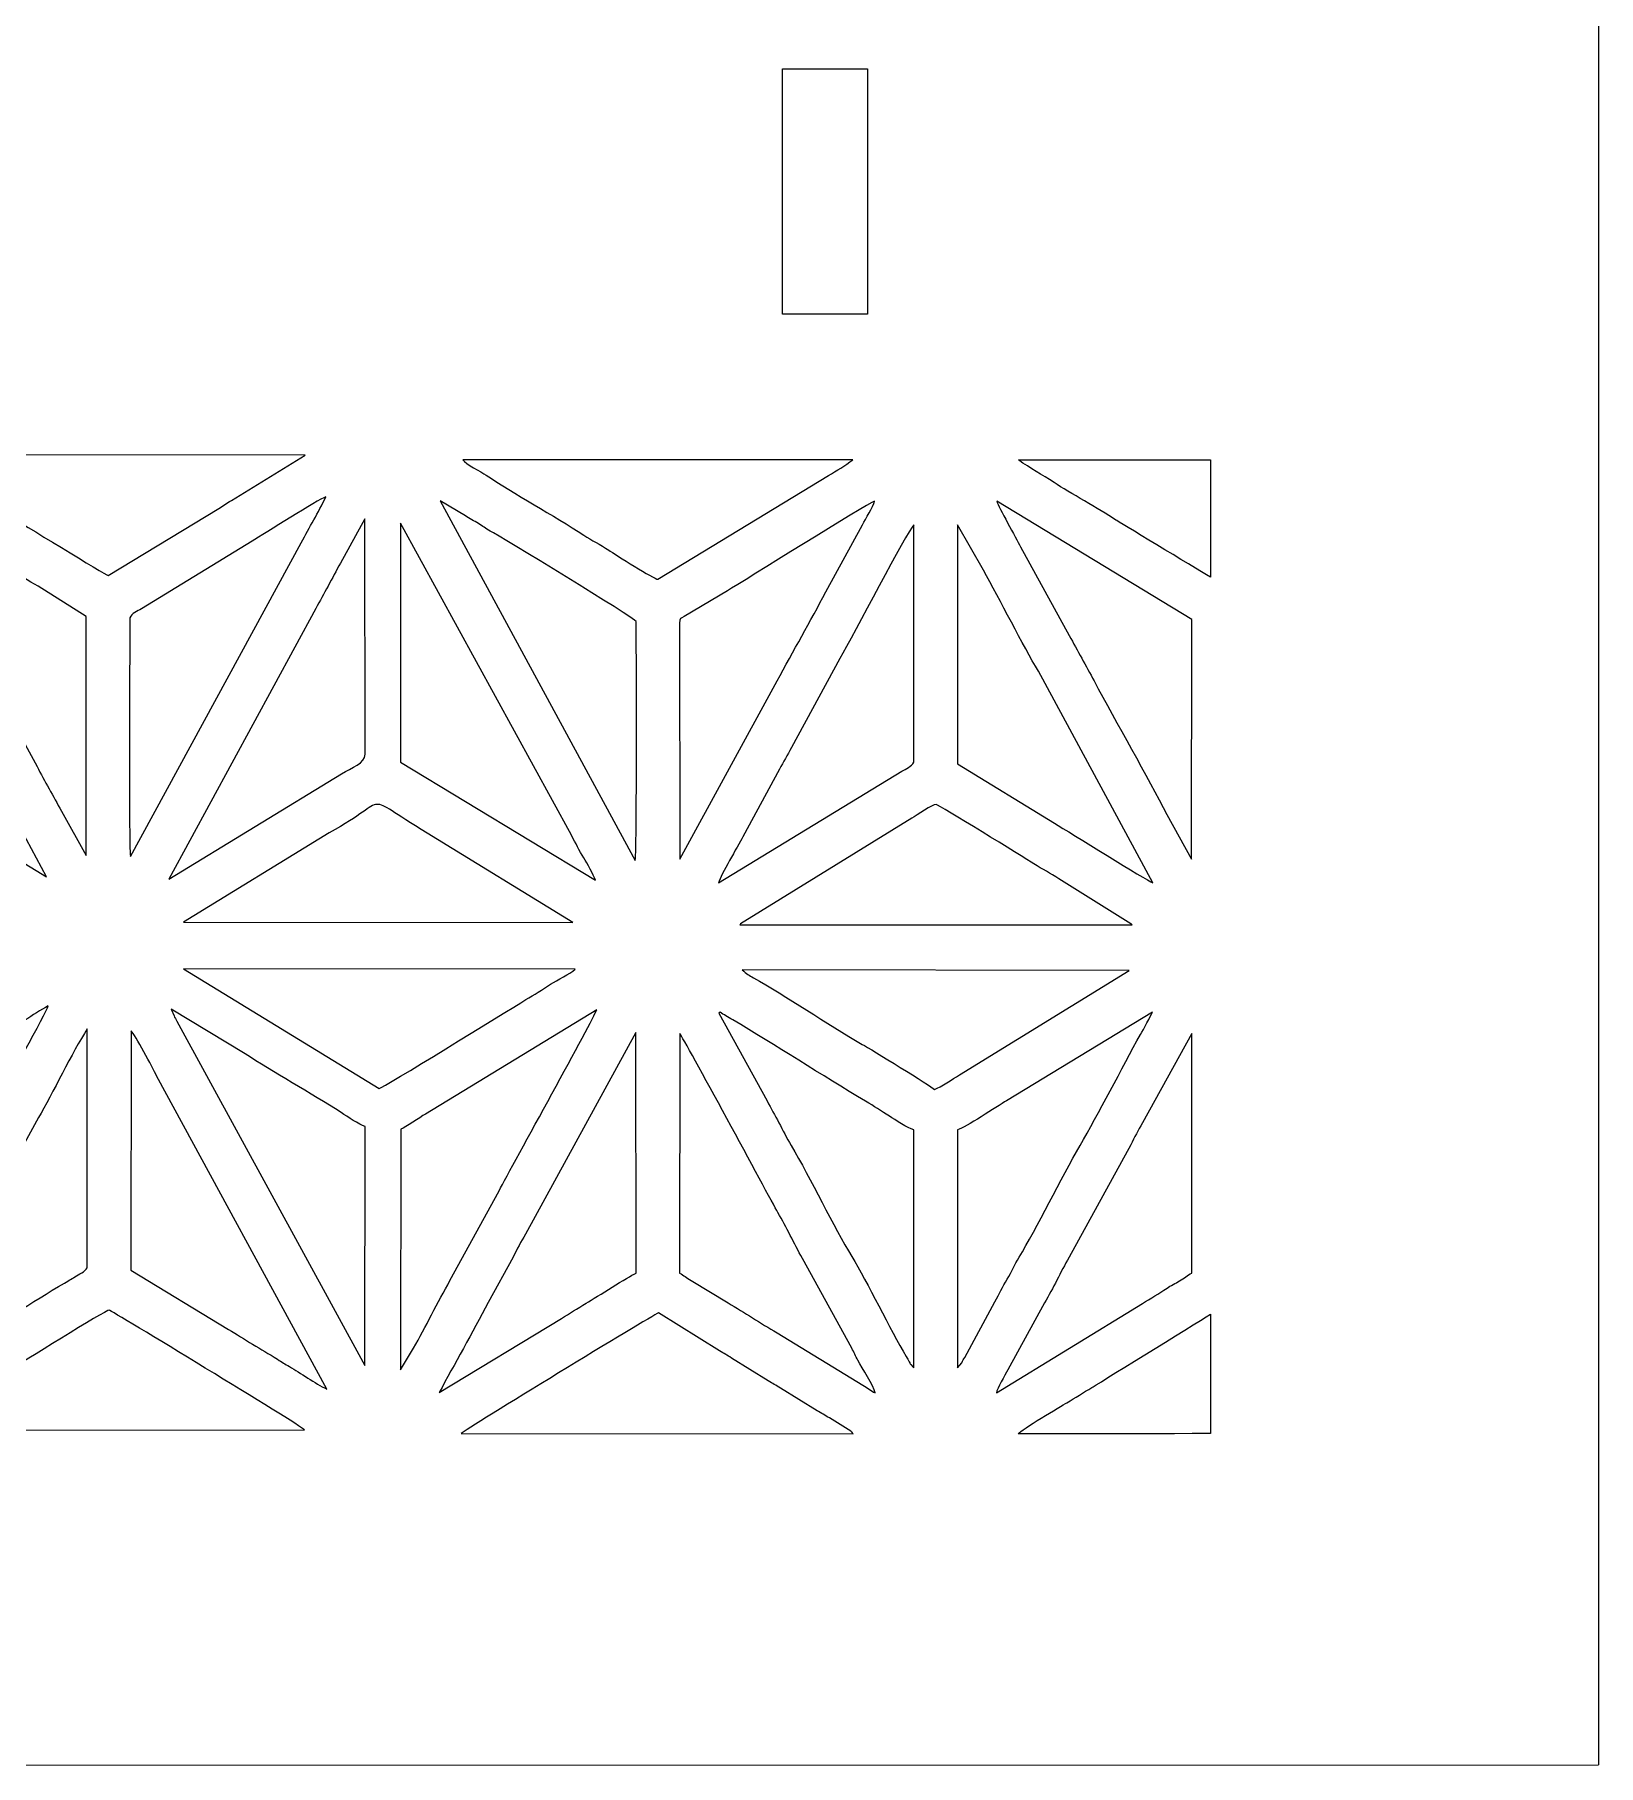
# Model space of a CAD drawing. Header units: inches. Extents: x -60.4 to -14.9, y -20.3 to 14.1.
# Drawn here: x -16.9 to -14.879, y -11.68 to -9.442 of the extents above; entities that cross this region are included whole.
import ezdxf

# ---------------------------------------------------------------- set-up
doc = ezdxf.new("R2010")
doc.units = ezdxf.units.IN
doc.header["$MEASUREMENT"] = 0
doc.layers.add('Master Desktop', color=7, linetype='Continuous', plot=False)

msp = doc.modelspace()

# ---------------------------------------------------------------- linework, layer by layer
at = {"layer": 'Master Desktop', "lineweight": 18}
msp.add_open_spline([(-14.8786, 10.7638), (-14.8786, 10.7638), (-14.8786, -11.49), (-14.8786, -11.49), (-14.8786, -11.49), (-14.8786, -11.49), (-14.8786, -11.6795), (-14.8786, -11.6795)], degree=3, knots=[0, 0, 0, 0, 0.333333, 0.333333, 0.333333, 0.333333, 1, 1, 1, 1], dxfattribs=at)
at = {"layer": 'Master Desktop', "color": 5, "lineweight": 9}
for points, knots in [([(-15.9334, -9.8036), (-15.9334, -9.8036), (-15.8234, -9.8036), (-15.8234, -9.8036), (-15.8234, -9.8036), (-15.8234, -9.8036), (-15.8234, -9.4864), (-15.8234, -9.4864), (-15.8234, -9.4864), (-15.8234, -9.4864), (-15.9334, -9.4864), (-15.9334, -9.4864), (-15.9334, -9.4864), (-15.9334, -9.4864), (-15.9334, -9.8036), (-15.9334, -9.8036), (-15.9334, -9.8036), (-15.9334, -9.8036), (-15.9334, -9.8036), (-15.9334, -9.8036)], [0, 0, 0, 0, 0.166667, 0.166667, 0.166667, 0.166667, 0.333333, 0.333333, 0.333333, 0.333333, 0.5, 0.5, 0.5, 0.5, 0.666667, 0.666667, 0.666667, 0.666667, 1, 1, 1, 1]), ([(-16.646, -10.0447), (-16.6525, -10.0484), (-16.6566, -10.0514), (-16.6624, -10.0551), (-16.6624, -10.0551), (-16.6624, -10.0551), (-16.8053, -10.1416), (-16.8053, -10.1416), (-16.8053, -10.1416), (-16.8071, -10.1416), (-16.9226, -10.0712), (-16.9326, -10.0645), (-16.9326, -10.0645), (-16.9399, -10.0596), (-17.0523, -9.9931), (-17.0587, -9.9858), (-17.0587, -9.9858), (-17.0587, -9.9858), (-16.5507, -9.9859), (-16.5507, -9.9859), (-16.5507, -9.9859), (-16.5507, -9.9859), (-16.646, -10.0447), (-16.646, -10.0447)], [0, 0, 0, 0, 0.142857, 0.142857, 0.142857, 0.142857, 0.285714, 0.285714, 0.285714, 0.285714, 0.428571, 0.428571, 0.428571, 0.428571, 0.571429, 0.571429, 0.571429, 0.571429, 0.714286, 0.714286, 0.714286, 0.714286, 1, 1, 1, 1]), ([(-15.8426, -9.9921), (-15.8526, -9.9996), (-15.8635, -10.0061), (-15.8742, -10.0124), (-15.8742, -10.0124), (-15.8742, -10.0124), (-16.0948, -10.1465), (-16.0948, -10.1465), (-16.0948, -10.1465), (-16.0986, -10.1466), (-16.1507, -10.114), (-16.1581, -10.1088), (-16.1581, -10.1088), (-16.1688, -10.1015), (-16.1802, -10.0962), (-16.1905, -10.0895), (-16.1905, -10.0895), (-16.2289, -10.0642), (-16.2814, -10.0356), (-16.3167, -10.0119), (-16.3167, -10.0119), (-16.3235, -10.0073), (-16.3427, -9.998), (-16.347, -9.992), (-16.347, -9.992), (-16.347, -9.992), (-15.8426, -9.9921), (-15.8426, -9.9921)], [0, 0, 0, 0, 0.125, 0.125, 0.125, 0.125, 0.25, 0.25, 0.25, 0.25, 0.375, 0.375, 0.375, 0.375, 0.5, 0.5, 0.5, 0.5, 0.625, 0.625, 0.625, 0.625, 0.75, 0.75, 0.75, 0.75, 1, 1, 1, 1]), ([(-15.3803, -10.1439), (-15.4022, -10.1306), (-15.5024, -10.07), (-15.5024, -10.07), (-15.5024, -10.07), (-15.5247, -10.0551), (-15.562, -10.035), (-15.5823, -10.0214), (-15.5823, -10.0214), (-15.5981, -10.0108), (-15.6131, -10.0035), (-15.6282, -9.9921), (-15.6282, -9.9921), (-15.6282, -9.9921), (-15.5049, -9.9921), (-15.3803, -9.9921)], [0, 0, 0, 0, 0.2, 0.2, 0.2, 0.2, 0.4, 0.4, 0.4, 0.4, 0.6, 0.6, 0.6, 0.6, 1, 1, 1, 1]), ([(-16.8659, -10.4462), (-16.8762, -10.4267), (-16.8874, -10.4077), (-16.8973, -10.3886), (-16.8973, -10.3886), (-16.8973, -10.3886), (-17.0869, -10.0413), (-17.0869, -10.0413), (-17.0869, -10.0413), (-17.0869, -10.0413), (-17.0535, -10.0592), (-17.0535, -10.0592), (-17.0535, -10.0592), (-17.003, -10.0896), (-16.9454, -10.1268), (-16.896, -10.1555), (-16.896, -10.1555), (-16.896, -10.1555), (-16.8336, -10.1947), (-16.8336, -10.1947), (-16.8336, -10.1947), (-16.8336, -10.1947), (-16.834, -10.5036), (-16.834, -10.5036), (-16.834, -10.5036), (-16.834, -10.5036), (-16.8659, -10.4462), (-16.8659, -10.4462)], [0, 0, 0, 0, 0.125, 0.125, 0.125, 0.125, 0.25, 0.25, 0.25, 0.25, 0.375, 0.375, 0.375, 0.375, 0.5, 0.5, 0.5, 0.5, 0.625, 0.625, 0.625, 0.625, 0.75, 0.75, 0.75, 0.75, 1, 1, 1, 1]), ([(-16.7774, -10.1965), (-16.7747, -10.19), (-16.7676, -10.188), (-16.7622, -10.1848), (-16.7622, -10.1848), (-16.7622, -10.1848), (-16.6192, -10.0972), (-16.6192, -10.0972), (-16.6192, -10.0972), (-16.6031, -10.0877), (-16.5337, -10.043), (-16.524, -10.0401), (-16.524, -10.0401), (-16.5338, -10.0606), (-16.5449, -10.0787), (-16.5558, -10.0994), (-16.5558, -10.0994), (-16.5558, -10.0994), (-16.7766, -10.5051), (-16.7766, -10.5051), (-16.7766, -10.5051), (-16.7788, -10.484), (-16.7774, -10.2423), (-16.7774, -10.2002), (-16.7774, -10.2002), (-16.7774, -10.2002), (-16.7774, -10.1965), (-16.7774, -10.1965)], [0, 0, 0, 0, 0.125, 0.125, 0.125, 0.125, 0.25, 0.25, 0.25, 0.25, 0.375, 0.375, 0.375, 0.375, 0.5, 0.5, 0.5, 0.5, 0.625, 0.625, 0.625, 0.625, 0.75, 0.75, 0.75, 0.75, 1, 1, 1, 1]), ([(-16.3762, -10.045), (-16.3762, -10.045), (-16.3435, -10.0645), (-16.3435, -10.0645), (-16.3435, -10.0645), (-16.3381, -10.068), (-16.3324, -10.0711), (-16.3267, -10.0745), (-16.3267, -10.0745), (-16.3209, -10.0779), (-16.3178, -10.0805), (-16.3113, -10.0841), (-16.3113, -10.0841), (-16.2997, -10.0907), (-16.124, -10.1965), (-16.1228, -10.2013), (-16.1228, -10.2013), (-16.1223, -10.2033), (-16.1216, -10.4923), (-16.1238, -10.5099), (-16.1238, -10.5099), (-16.1238, -10.5099), (-16.3762, -10.045), (-16.3762, -10.045)], [0, 0, 0, 0, 0.142857, 0.142857, 0.142857, 0.142857, 0.285714, 0.285714, 0.285714, 0.285714, 0.428571, 0.428571, 0.428571, 0.428571, 0.571429, 0.571429, 0.571429, 0.571429, 0.714286, 0.714286, 0.714286, 0.714286, 1, 1, 1, 1]), ([(-16.0666, -10.2031), (-16.0666, -10.196), (-16.0656, -10.1978), (-16.0607, -10.1948), (-16.0607, -10.1948), (-16.0607, -10.1948), (-16.0048, -10.1613), (-16.0048, -10.1613), (-16.0048, -10.1613), (-15.9846, -10.1494), (-15.8254, -10.0499), (-15.8144, -10.0454), (-15.8144, -10.0454), (-15.8166, -10.0532), (-15.826, -10.0685), (-15.83, -10.0759), (-15.83, -10.0759), (-15.83, -10.0759), (-15.8776, -10.1628), (-15.8776, -10.1628), (-15.8776, -10.1628), (-15.8971, -10.2005), (-15.9197, -10.2393), (-15.9403, -10.278), (-15.9403, -10.278), (-15.9403, -10.278), (-16.0663, -10.5084), (-16.0663, -10.5084), (-16.0663, -10.5084), (-16.0663, -10.5084), (-16.0666, -10.2031), (-16.0666, -10.2031)], [0, 0, 0, 0, 0.111111, 0.111111, 0.111111, 0.111111, 0.222222, 0.222222, 0.222222, 0.222222, 0.333333, 0.333333, 0.333333, 0.333333, 0.444444, 0.444444, 0.444444, 0.444444, 0.555556, 0.555556, 0.555556, 0.555556, 0.666667, 0.666667, 0.666667, 0.666667, 0.777778, 0.777778, 0.777778, 0.777778, 1, 1, 1, 1]), ([(-15.4042, -10.1986), (-15.4042, -10.1986), (-15.4047, -10.5084), (-15.4047, -10.5084), (-15.4047, -10.5084), (-15.4047, -10.5084), (-15.4365, -10.4508), (-15.4365, -10.4508), (-15.4365, -10.4508), (-15.4611, -10.4021), (-15.5022, -10.3314), (-15.5306, -10.278), (-15.5306, -10.278), (-15.5411, -10.2581), (-15.552, -10.239), (-15.5627, -10.2193), (-15.5627, -10.2193), (-15.5627, -10.2193), (-15.6257, -10.1044), (-15.6257, -10.1044), (-15.6257, -10.1044), (-15.6314, -10.0934), (-15.6543, -10.0528), (-15.6564, -10.0454), (-15.6564, -10.0454), (-15.6564, -10.0454), (-15.4042, -10.1986), (-15.4042, -10.1986)], [0, 0, 0, 0, 0.125, 0.125, 0.125, 0.125, 0.25, 0.25, 0.25, 0.25, 0.375, 0.375, 0.375, 0.375, 0.5, 0.5, 0.5, 0.5, 0.625, 0.625, 0.625, 0.625, 0.75, 0.75, 0.75, 0.75, 1, 1, 1, 1]), ([(-16.5369, -10.1844), (-16.5264, -10.1651), (-16.5157, -10.1455), (-16.5051, -10.1255), (-16.5051, -10.1255), (-16.5051, -10.1255), (-16.4734, -10.0683), (-16.4734, -10.0683), (-16.4734, -10.0683), (-16.4734, -10.0683), (-16.473, -10.3727), (-16.473, -10.3727), (-16.473, -10.3727), (-16.473, -10.3842), (-16.4907, -10.3903), (-16.5035, -10.3979), (-16.5035, -10.3979), (-16.5035, -10.3979), (-16.727, -10.5342), (-16.727, -10.5342), (-16.727, -10.5342), (-16.727, -10.5342), (-16.5369, -10.1844), (-16.5369, -10.1844)], [0, 0, 0, 0, 0.142857, 0.142857, 0.142857, 0.142857, 0.285714, 0.285714, 0.285714, 0.285714, 0.428571, 0.428571, 0.428571, 0.428571, 0.571429, 0.571429, 0.571429, 0.571429, 0.714286, 0.714286, 0.714286, 0.714286, 1, 1, 1, 1]), ([(-17.1365, -10.0697), (-17.1365, -10.0697), (-17.0736, -10.1843), (-17.0736, -10.1843), (-17.0736, -10.1843), (-17.041, -10.246), (-17.0013, -10.314), (-16.9697, -10.3745), (-16.9697, -10.3745), (-16.9697, -10.3745), (-16.8849, -10.5313), (-16.8849, -10.5313), (-16.8849, -10.5313), (-16.8849, -10.5313), (-17.1367, -10.3772), (-17.1367, -10.3772), (-17.1367, -10.3772), (-17.1367, -10.3772), (-17.1365, -10.0697), (-17.1365, -10.0697)], [0, 0, 0, 0, 0.166667, 0.166667, 0.166667, 0.166667, 0.333333, 0.333333, 0.333333, 0.333333, 0.5, 0.5, 0.5, 0.5, 0.666667, 0.666667, 0.666667, 0.666667, 1, 1, 1, 1]), ([(-16.4272, -10.0739), (-16.4272, -10.0739), (-16.2065, -10.4774), (-16.2065, -10.4774), (-16.2065, -10.4774), (-16.2006, -10.4879), (-16.1965, -10.497), (-16.1905, -10.5068), (-16.1905, -10.5068), (-16.1861, -10.514), (-16.1779, -10.5282), (-16.1754, -10.5357), (-16.1754, -10.5357), (-16.1754, -10.5357), (-16.4272, -10.3831), (-16.4272, -10.3831), (-16.4272, -10.3831), (-16.4272, -10.3831), (-16.4272, -10.0739), (-16.4272, -10.0739)], [0, 0, 0, 0, 0.166667, 0.166667, 0.166667, 0.166667, 0.333333, 0.333333, 0.333333, 0.333333, 0.5, 0.5, 0.5, 0.5, 0.666667, 0.666667, 0.666667, 0.666667, 1, 1, 1, 1]), ([(-16.0163, -10.539), (-16.0128, -10.5283), (-15.9918, -10.4927), (-15.9847, -10.4793), (-15.9847, -10.4793), (-15.9847, -10.4793), (-15.9375, -10.3922), (-15.9375, -10.3922), (-15.9375, -10.3922), (-15.9323, -10.3824), (-15.9273, -10.3742), (-15.9219, -10.3641), (-15.9219, -10.3641), (-15.9219, -10.3641), (-15.8593, -10.2488), (-15.8593, -10.2488), (-15.8593, -10.2488), (-15.8418, -10.2194), (-15.7732, -10.0856), (-15.7635, -10.0761), (-15.7635, -10.0761), (-15.7635, -10.0761), (-15.7635, -10.383), (-15.7635, -10.383), (-15.7635, -10.383), (-15.7666, -10.3885), (-15.774, -10.3913), (-15.7794, -10.3948), (-15.7794, -10.3948), (-15.7794, -10.3948), (-16.0163, -10.539), (-16.0163, -10.539)], [0, 0, 0, 0, 0.111111, 0.111111, 0.111111, 0.111111, 0.222222, 0.222222, 0.222222, 0.222222, 0.333333, 0.333333, 0.333333, 0.333333, 0.444444, 0.444444, 0.444444, 0.444444, 0.555556, 0.555556, 0.555556, 0.555556, 0.666667, 0.666667, 0.666667, 0.666667, 0.777778, 0.777778, 0.777778, 0.777778, 1, 1, 1, 1]), ([(-15.7073, -10.0761), (-15.7073, -10.0761), (-15.6737, -10.1348), (-15.6737, -10.1348), (-15.6737, -10.1348), (-15.6526, -10.1723), (-15.6222, -10.2327), (-15.6027, -10.2655), (-15.6027, -10.2655), (-15.6027, -10.2655), (-15.4545, -10.539), (-15.4545, -10.539), (-15.4545, -10.539), (-15.4629, -10.5359), (-15.5619, -10.4737), (-15.5817, -10.462), (-15.5817, -10.462), (-15.5817, -10.462), (-15.7073, -10.3849), (-15.7073, -10.3849), (-15.7073, -10.3849), (-15.7073, -10.3849), (-15.7073, -10.0761), (-15.7073, -10.0761)], [0, 0, 0, 0, 0.142857, 0.142857, 0.142857, 0.142857, 0.285714, 0.285714, 0.285714, 0.285714, 0.428571, 0.428571, 0.428571, 0.428571, 0.571429, 0.571429, 0.571429, 0.571429, 0.714286, 0.714286, 0.714286, 0.714286, 1, 1, 1, 1]), ([(-16.5195, -10.4742), (-16.4344, -10.4281), (-16.4821, -10.4223), (-16.3928, -10.4746), (-16.3928, -10.4746), (-16.3928, -10.4746), (-16.2045, -10.5903), (-16.2045, -10.5903), (-16.2045, -10.5903), (-16.2045, -10.5903), (-16.7078, -10.5899), (-16.7078, -10.5899), (-16.7078, -10.5899), (-16.7078, -10.5899), (-16.5195, -10.4742), (-16.5195, -10.4742)], [0, 0, 0, 0, 0.2, 0.2, 0.2, 0.2, 0.4, 0.4, 0.4, 0.4, 0.6, 0.6, 0.6, 0.6, 1, 1, 1, 1]), ([(-15.9888, -10.5933), (-15.9885, -10.5929), (-15.988, -10.5924), (-15.9877, -10.5921), (-15.9877, -10.5921), (-15.9877, -10.5921), (-15.7661, -10.4552), (-15.7661, -10.4552), (-15.7661, -10.4552), (-15.7604, -10.4517), (-15.739, -10.4374), (-15.7349, -10.4378), (-15.7349, -10.4378), (-15.7314, -10.4381), (-15.6221, -10.5059), (-15.6084, -10.5144), (-15.6084, -10.5144), (-15.5972, -10.5215), (-15.5872, -10.5266), (-15.5762, -10.534), (-15.5762, -10.534), (-15.5762, -10.534), (-15.4831, -10.5921), (-15.4831, -10.5921), (-15.4831, -10.5921), (-15.4829, -10.5918), (-15.4824, -10.5929), (-15.4814, -10.5933), (-15.4814, -10.5933), (-15.4814, -10.5933), (-15.9888, -10.5933), (-15.9888, -10.5933)], [0, 0, 0, 0, 0.111111, 0.111111, 0.111111, 0.111111, 0.222222, 0.222222, 0.222222, 0.222222, 0.333333, 0.333333, 0.333333, 0.333333, 0.444444, 0.444444, 0.444444, 0.444444, 0.555556, 0.555556, 0.555556, 0.555556, 0.666667, 0.666667, 0.666667, 0.666667, 0.777778, 0.777778, 0.777778, 0.777778, 1, 1, 1, 1]), ([(-16.2017, -10.6505), (-16.2089, -10.6573), (-16.2243, -10.6641), (-16.2333, -10.6701), (-16.2333, -10.6701), (-16.2439, -10.6773), (-16.2546, -10.6835), (-16.2653, -10.69), (-16.2653, -10.69), (-16.2923, -10.7063), (-16.451, -10.8047), (-16.455, -10.8047), (-16.455, -10.8047), (-16.455, -10.8047), (-16.7078, -10.6501), (-16.7078, -10.6501), (-16.7078, -10.6501), (-16.7078, -10.6501), (-16.2017, -10.6505), (-16.2017, -10.6505)], [0, 0, 0, 0, 0.166667, 0.166667, 0.166667, 0.166667, 0.333333, 0.333333, 0.333333, 0.333333, 0.5, 0.5, 0.5, 0.5, 0.666667, 0.666667, 0.666667, 0.666667, 1, 1, 1, 1]), ([(-15.7369, -10.8063), (-15.7409, -10.8017), (-15.8199, -10.7539), (-15.8303, -10.7478), (-15.8303, -10.7478), (-15.8758, -10.7212), (-15.9295, -10.6851), (-15.9711, -10.6617), (-15.9711, -10.6617), (-15.9763, -10.6587), (-15.9804, -10.6565), (-15.9855, -10.6515), (-15.9855, -10.6515), (-15.9855, -10.6515), (-15.4851, -10.6524), (-15.4851, -10.6524), (-15.4851, -10.6524), (-15.4851, -10.6524), (-15.7048, -10.7873), (-15.7048, -10.7873), (-15.7048, -10.7873), (-15.7135, -10.7929), (-15.7283, -10.8026), (-15.7369, -10.8063)], [0, 0, 0, 0, 0.142857, 0.142857, 0.142857, 0.142857, 0.285714, 0.285714, 0.285714, 0.285714, 0.428571, 0.428571, 0.428571, 0.428571, 0.571429, 0.571429, 0.571429, 0.571429, 0.714286, 0.714286, 0.714286, 0.714286, 1, 1, 1, 1]), ([(-17.1367, -10.854), (-17.1274, -10.8469), (-17.1156, -10.8405), (-17.1051, -10.8337), (-17.1051, -10.8337), (-17.1051, -10.8337), (-17.0097, -10.7755), (-17.0097, -10.7755), (-17.0097, -10.7755), (-16.9806, -10.759), (-16.9433, -10.7335), (-16.9132, -10.7164), (-16.9132, -10.7164), (-16.903, -10.7106), (-16.8928, -10.7032), (-16.8828, -10.698), (-16.8828, -10.698), (-16.8848, -10.7063), (-16.9401, -10.8045), (-16.9459, -10.8153), (-16.9459, -10.8153), (-16.9666, -10.8541), (-16.988, -10.8916), (-17.0092, -10.9317), (-17.0092, -10.9317), (-17.0092, -10.9317), (-17.1367, -11.1639), (-17.1367, -11.1639), (-17.1367, -11.1639), (-17.1367, -11.1639), (-17.1367, -10.854), (-17.1367, -10.854)], [0, 0, 0, 0, 0.111111, 0.111111, 0.111111, 0.111111, 0.222222, 0.222222, 0.222222, 0.222222, 0.333333, 0.333333, 0.333333, 0.333333, 0.444444, 0.444444, 0.444444, 0.444444, 0.555556, 0.555556, 0.555556, 0.555556, 0.666667, 0.666667, 0.666667, 0.666667, 0.777778, 0.777778, 0.777778, 0.777778, 1, 1, 1, 1]), ([(-16.5042, -10.836), (-16.4952, -10.8418), (-16.4814, -10.851), (-16.473, -10.8542), (-16.473, -10.8542), (-16.473, -10.8542), (-16.4735, -11.1628), (-16.4735, -11.1628), (-16.4735, -11.1628), (-16.4735, -11.1628), (-16.7164, -10.718), (-16.7164, -10.718), (-16.7164, -10.718), (-16.7179, -10.7152), (-16.7192, -10.713), (-16.7202, -10.7109), (-16.7202, -10.7109), (-16.7202, -10.7109), (-16.7239, -10.7022), (-16.7239, -10.7022), (-16.7239, -10.7022), (-16.7239, -10.7022), (-16.6283, -10.7599), (-16.6283, -10.7599), (-16.6283, -10.7599), (-16.5929, -10.7835), (-16.543, -10.811), (-16.5042, -10.836)], [0, 0, 0, 0, 0.125, 0.125, 0.125, 0.125, 0.25, 0.25, 0.25, 0.25, 0.375, 0.375, 0.375, 0.375, 0.5, 0.5, 0.5, 0.5, 0.625, 0.625, 0.625, 0.625, 0.75, 0.75, 0.75, 0.75, 1, 1, 1, 1]), ([(-16.4271, -10.8574), (-16.4205, -10.8553), (-16.4028, -10.8425), (-16.395, -10.8379), (-16.395, -10.8379), (-16.395, -10.8379), (-16.1736, -10.7031), (-16.1736, -10.7031), (-16.1736, -10.7031), (-16.1777, -10.7146), (-16.2821, -10.903), (-16.2999, -10.9371), (-16.2999, -10.9371), (-16.2999, -10.9371), (-16.3634, -11.0533), (-16.3634, -11.0533), (-16.3634, -11.0533), (-16.3794, -11.0808), (-16.3952, -11.1141), (-16.4105, -11.1404), (-16.4105, -11.1404), (-16.4105, -11.1404), (-16.4272, -11.1684), (-16.4272, -11.1684), (-16.4272, -11.1684), (-16.4272, -11.1684), (-16.4271, -10.8574), (-16.4271, -10.8574)], [0, 0, 0, 0, 0.125, 0.125, 0.125, 0.125, 0.25, 0.25, 0.25, 0.25, 0.375, 0.375, 0.375, 0.375, 0.5, 0.5, 0.5, 0.5, 0.625, 0.625, 0.625, 0.625, 0.75, 0.75, 0.75, 0.75, 1, 1, 1, 1]), ([(-15.9534, -10.821), (-15.9534, -10.821), (-16.0159, -10.7074), (-16.0159, -10.7074), (-16.0159, -10.7074), (-16.0159, -10.7074), (-16.0142, -10.706), (-16.0142, -10.706), (-16.0142, -10.706), (-16.0094, -10.7096), (-16.0042, -10.7124), (-15.9979, -10.7161), (-15.9979, -10.7161), (-15.943, -10.7482), (-15.8823, -10.7882), (-15.826, -10.8213), (-15.826, -10.8213), (-15.8152, -10.8276), (-15.806, -10.8341), (-15.7953, -10.8406), (-15.7953, -10.8406), (-15.7873, -10.8454), (-15.7718, -10.8562), (-15.7635, -10.8584), (-15.7635, -10.8584), (-15.7635, -10.8584), (-15.7636, -11.1661), (-15.7636, -11.1661), (-15.7636, -11.1661), (-15.764, -11.1658), (-15.7645, -11.1653), (-15.7647, -11.1651), (-15.7647, -11.1651), (-15.7647, -11.1651), (-15.7676, -11.1618), (-15.7676, -11.1618), (-15.7676, -11.1618), (-15.769, -11.1599), (-15.7684, -11.1605), (-15.7696, -11.1583), (-15.7696, -11.1583), (-15.7714, -11.1552), (-15.7717, -11.1547), (-15.7736, -11.1514), (-15.7736, -11.1514), (-15.7943, -11.1166), (-15.8238, -11.055), (-15.8439, -11.0219), (-15.8439, -11.0219), (-15.8665, -10.985), (-15.8979, -10.9203), (-15.9221, -10.8786), (-15.9221, -10.8786), (-15.9281, -10.8683), (-15.9333, -10.8589), (-15.9381, -10.8493), (-15.9381, -10.8493), (-15.9434, -10.8389), (-15.9483, -10.8308), (-15.9534, -10.821)], [0, 0, 0, 0, 0.0625, 0.0625, 0.0625, 0.0625, 0.125, 0.125, 0.125, 0.125, 0.1875, 0.1875, 0.1875, 0.1875, 0.25, 0.25, 0.25, 0.25, 0.3125, 0.3125, 0.3125, 0.3125, 0.375, 0.375, 0.375, 0.375, 0.4375, 0.4375, 0.4375, 0.4375, 0.5, 0.5, 0.5, 0.5, 0.5625, 0.5625, 0.5625, 0.5625, 0.625, 0.625, 0.625, 0.625, 0.6875, 0.6875, 0.6875, 0.6875, 0.75, 0.75, 0.75, 0.75, 0.8125, 0.8125, 0.8125, 0.8125, 0.875, 0.875, 0.875, 0.875, 1, 1, 1, 1]), ([(-15.7073, -10.8584), (-15.6972, -10.8557), (-15.6564, -10.8281), (-15.6437, -10.8206), (-15.6437, -10.8206), (-15.6437, -10.8206), (-15.4552, -10.706), (-15.4552, -10.706), (-15.4552, -10.706), (-15.4575, -10.7116), (-15.4666, -10.728), (-15.4706, -10.7352), (-15.4706, -10.7352), (-15.4947, -10.7782), (-15.5251, -10.8379), (-15.5487, -10.8786), (-15.5487, -10.8786), (-15.5728, -10.9199), (-15.605, -10.9861), (-15.6276, -11.0231), (-15.6276, -11.0231), (-15.6338, -11.0331), (-15.6366, -11.0415), (-15.6429, -11.0514), (-15.6429, -11.0514), (-15.6493, -11.0615), (-15.6528, -11.0701), (-15.6591, -11.0806), (-15.6591, -11.0806), (-15.6591, -11.0806), (-15.6979, -11.1525), (-15.6979, -11.1525), (-15.6979, -11.1525), (-15.6995, -11.1552), (-15.7, -11.1563), (-15.7018, -11.1595), (-15.7018, -11.1595), (-15.7018, -11.1595), (-15.7073, -11.1661), (-15.7073, -11.1661), (-15.7073, -11.1661), (-15.7073, -11.1661), (-15.7073, -10.8584), (-15.7073, -10.8584)], [0, 0, 0, 0, 0.083333, 0.083333, 0.083333, 0.083333, 0.166667, 0.166667, 0.166667, 0.166667, 0.25, 0.25, 0.25, 0.25, 0.333333, 0.333333, 0.333333, 0.333333, 0.416667, 0.416667, 0.416667, 0.416667, 0.5, 0.5, 0.5, 0.5, 0.583333, 0.583333, 0.583333, 0.583333, 0.666667, 0.666667, 0.666667, 0.666667, 0.75, 0.75, 0.75, 0.75, 0.833333, 0.833333, 0.833333, 0.833333, 1, 1, 1, 1]), ([(-16.959, -10.959), (-16.9491, -10.9392), (-16.9377, -10.9203), (-16.9271, -10.9002), (-16.9271, -10.9002), (-16.9271, -10.9002), (-16.8956, -10.8425), (-16.8956, -10.8425), (-16.8956, -10.8425), (-16.8773, -10.8122), (-16.8521, -10.7578), (-16.8324, -10.7278), (-16.8324, -10.7278), (-16.8324, -10.7278), (-16.8323, -11.0348), (-16.8323, -11.0348), (-16.8323, -11.0348), (-16.8323, -11.0404), (-16.8411, -11.0437), (-16.8462, -11.047), (-16.8462, -11.047), (-16.8519, -11.0507), (-16.8558, -11.0529), (-16.8619, -11.0564), (-16.8619, -11.0564), (-16.9039, -11.0809), (-16.9462, -11.1098), (-16.9891, -11.1347), (-16.9891, -11.1347), (-16.9891, -11.1347), (-17.0858, -11.1926), (-17.0858, -11.1926), (-17.0858, -11.1926), (-17.0858, -11.1926), (-16.959, -10.959), (-16.959, -10.959)], [0, 0, 0, 0, 0.1, 0.1, 0.1, 0.1, 0.2, 0.2, 0.2, 0.2, 0.3, 0.3, 0.3, 0.3, 0.4, 0.4, 0.4, 0.4, 0.5, 0.5, 0.5, 0.5, 0.6, 0.6, 0.6, 0.6, 0.7, 0.7, 0.7, 0.7, 0.8, 0.8, 0.8, 0.8, 1, 1, 1, 1]), ([(-16.7758, -10.7302), (-16.7707, -10.7347), (-16.7479, -10.7784), (-16.7427, -10.7885), (-16.7427, -10.7885), (-16.7427, -10.7885), (-16.5228, -11.1934), (-16.5228, -11.1934), (-16.5228, -11.1934), (-16.5375, -11.1864), (-16.5573, -11.1721), (-16.5707, -11.1644), (-16.5707, -11.1644), (-16.577, -11.1608), (-16.5806, -11.1588), (-16.5864, -11.155), (-16.5864, -11.155), (-16.5979, -11.1475), (-16.6077, -11.1422), (-16.6187, -11.1355), (-16.6187, -11.1355), (-16.6293, -11.129), (-16.6389, -11.1227), (-16.6497, -11.1164), (-16.6497, -11.1164), (-16.6497, -11.1164), (-16.7761, -11.0396), (-16.7761, -11.0396), (-16.7761, -11.0396), (-16.7761, -11.0396), (-16.7758, -10.7302), (-16.7758, -10.7302)], [0, 0, 0, 0, 0.111111, 0.111111, 0.111111, 0.111111, 0.222222, 0.222222, 0.222222, 0.222222, 0.333333, 0.333333, 0.333333, 0.333333, 0.444444, 0.444444, 0.444444, 0.444444, 0.555556, 0.555556, 0.555556, 0.555556, 0.666667, 0.666667, 0.666667, 0.666667, 0.777778, 0.777778, 0.777778, 0.777778, 1, 1, 1, 1]), ([(-16.3773, -11.1981), (-16.358, -11.1619), (-16.3344, -11.1206), (-16.314, -11.0815), (-16.314, -11.0815), (-16.314, -11.0815), (-16.2819, -11.0228), (-16.2819, -11.0228), (-16.2819, -11.0228), (-16.2763, -11.0121), (-16.2717, -11.0031), (-16.2659, -10.9934), (-16.2659, -10.9934), (-16.2659, -10.9934), (-16.1229, -10.7323), (-16.1229, -10.7323), (-16.1229, -10.7323), (-16.1229, -10.7323), (-16.1228, -11.0438), (-16.1228, -11.0438), (-16.1228, -11.0438), (-16.1336, -11.0483), (-16.1727, -11.074), (-16.1872, -11.0825), (-16.1872, -11.0825), (-16.1989, -11.0894), (-16.2088, -11.0957), (-16.2193, -11.1022), (-16.2193, -11.1022), (-16.2193, -11.1022), (-16.3773, -11.1981), (-16.3773, -11.1981)], [0, 0, 0, 0, 0.111111, 0.111111, 0.111111, 0.111111, 0.222222, 0.222222, 0.222222, 0.222222, 0.333333, 0.333333, 0.333333, 0.333333, 0.444444, 0.444444, 0.444444, 0.444444, 0.555556, 0.555556, 0.555556, 0.555556, 0.666667, 0.666667, 0.666667, 0.666667, 0.777778, 0.777778, 0.777778, 0.777778, 1, 1, 1, 1]), ([(-16.0664, -10.7338), (-16.0605, -10.7404), (-15.9522, -10.9428), (-15.9393, -10.9654), (-15.9393, -10.9654), (-15.9283, -10.9845), (-15.9187, -11.005), (-15.9077, -11.0246), (-15.9077, -11.0246), (-15.9077, -11.0246), (-15.8439, -11.1406), (-15.8439, -11.1406), (-15.8439, -11.1406), (-15.8411, -11.146), (-15.8389, -11.1508), (-15.836, -11.1563), (-15.836, -11.1563), (-15.8304, -11.1667), (-15.8157, -11.1893), (-15.8138, -11.1983), (-15.8138, -11.1983), (-15.8192, -11.1959), (-15.8238, -11.192), (-15.8296, -11.1885), (-15.8296, -11.1885), (-15.8296, -11.1885), (-15.9405, -11.1207), (-15.9405, -11.1207), (-15.9405, -11.1207), (-15.9624, -11.1081), (-15.9822, -11.0947), (-16.0038, -11.0821), (-16.0038, -11.0821), (-16.0038, -11.0821), (-16.0516, -11.0531), (-16.0516, -11.0531), (-16.0516, -11.0531), (-16.0579, -11.0495), (-16.0607, -11.0464), (-16.0666, -11.0435), (-16.0666, -11.0435), (-16.0666, -11.0435), (-16.0664, -10.7338), (-16.0664, -10.7338)], [0, 0, 0, 0, 0.083333, 0.083333, 0.083333, 0.083333, 0.166667, 0.166667, 0.166667, 0.166667, 0.25, 0.25, 0.25, 0.25, 0.333333, 0.333333, 0.333333, 0.333333, 0.416667, 0.416667, 0.416667, 0.416667, 0.5, 0.5, 0.5, 0.5, 0.583333, 0.583333, 0.583333, 0.583333, 0.666667, 0.666667, 0.666667, 0.666667, 0.75, 0.75, 0.75, 0.75, 0.833333, 0.833333, 0.833333, 0.833333, 1, 1, 1, 1]), ([(-15.657, -11.1983), (-15.656, -11.1932), (-15.6459, -11.1756), (-15.6423, -11.1688), (-15.6423, -11.1688), (-15.6423, -11.1688), (-15.5947, -11.082), (-15.5947, -11.082), (-15.5947, -11.082), (-15.5835, -11.063), (-15.574, -11.0425), (-15.563, -11.023), (-15.563, -11.023), (-15.563, -11.023), (-15.4832, -10.8776), (-15.4832, -10.8776), (-15.4832, -10.8776), (-15.4782, -10.8681), (-15.4739, -10.8591), (-15.468, -10.8493), (-15.468, -10.8493), (-15.468, -10.8493), (-15.4042, -10.7338), (-15.4042, -10.7338), (-15.4042, -10.7338), (-15.4042, -10.7338), (-15.4042, -11.0435), (-15.4042, -11.0435), (-15.4042, -11.0435), (-15.4103, -11.0465), (-15.4135, -11.0499), (-15.4203, -11.0537), (-15.4203, -11.0537), (-15.4252, -11.0565), (-15.4317, -11.06), (-15.4362, -11.0628), (-15.4362, -11.0628), (-15.4477, -11.07), (-15.4569, -11.0763), (-15.4682, -11.0828), (-15.4682, -11.0828), (-15.4682, -11.0828), (-15.657, -11.1983), (-15.657, -11.1983)], [0, 0, 0, 0, 0.083333, 0.083333, 0.083333, 0.083333, 0.166667, 0.166667, 0.166667, 0.166667, 0.25, 0.25, 0.25, 0.25, 0.333333, 0.333333, 0.333333, 0.333333, 0.416667, 0.416667, 0.416667, 0.416667, 0.5, 0.5, 0.5, 0.5, 0.583333, 0.583333, 0.583333, 0.583333, 0.666667, 0.666667, 0.666667, 0.666667, 0.75, 0.75, 0.75, 0.75, 0.833333, 0.833333, 0.833333, 0.833333, 1, 1, 1, 1]), ([(-17.0491, -11.2397), (-17.0461, -11.2379), (-17.0441, -11.2371), (-17.0412, -11.2354), (-17.0412, -11.2354), (-17.0412, -11.2354), (-16.9936, -11.2062), (-16.9936, -11.2062), (-16.9936, -11.2062), (-16.9826, -11.1989), (-16.9724, -11.1929), (-16.9614, -11.1864), (-16.9614, -11.1864), (-16.9614, -11.1864), (-16.9303, -11.1675), (-16.9303, -11.1675), (-16.9303, -11.1675), (-16.9232, -11.1629), (-16.8077, -11.091), (-16.8039, -11.0913), (-16.8039, -11.0913), (-16.8032, -11.0914), (-16.5577, -11.2397), (-16.5514, -11.2462), (-16.5514, -11.2462), (-16.5514, -11.2462), (-17.0577, -11.2466), (-17.0577, -11.2466), (-17.0577, -11.2466), (-17.0577, -11.2466), (-17.0491, -11.2397), (-17.0491, -11.2397)], [0, 0, 0, 0, 0.111111, 0.111111, 0.111111, 0.111111, 0.222222, 0.222222, 0.222222, 0.222222, 0.333333, 0.333333, 0.333333, 0.333333, 0.444444, 0.444444, 0.444444, 0.444444, 0.555556, 0.555556, 0.555556, 0.555556, 0.666667, 0.666667, 0.666667, 0.666667, 0.777778, 0.777778, 0.777778, 0.777778, 1, 1, 1, 1]), ([(-16.3488, -11.2509), (-16.3417, -11.2444), (-16.1055, -11.1008), (-16.0937, -11.0948), (-16.0937, -11.0948), (-16.0937, -11.0948), (-16.0149, -11.144), (-16.0149, -11.144), (-16.0149, -11.144), (-16.0083, -11.1481), (-16.0055, -11.1493), (-15.9994, -11.1534), (-15.9994, -11.1534), (-15.9994, -11.1534), (-15.9518, -11.1827), (-15.9518, -11.1827), (-15.9518, -11.1827), (-15.9464, -11.1865), (-15.9419, -11.1887), (-15.9362, -11.1921), (-15.9362, -11.1921), (-15.9362, -11.1921), (-15.8887, -11.2215), (-15.8887, -11.2215), (-15.8887, -11.2215), (-15.8835, -11.2245), (-15.8782, -11.2276), (-15.8729, -11.2308), (-15.8729, -11.2308), (-15.8729, -11.2308), (-15.8451, -11.2479), (-15.8451, -11.2479), (-15.8451, -11.2479), (-15.8424, -11.2504), (-15.8443, -11.2481), (-15.8423, -11.2513), (-15.8423, -11.2513), (-15.8423, -11.2513), (-16.3488, -11.2509), (-16.3488, -11.2509)], [0, 0, 0, 0, 0.090909, 0.090909, 0.090909, 0.090909, 0.181818, 0.181818, 0.181818, 0.181818, 0.272727, 0.272727, 0.272727, 0.272727, 0.363636, 0.363636, 0.363636, 0.363636, 0.454545, 0.454545, 0.454545, 0.454545, 0.545455, 0.545455, 0.545455, 0.545455, 0.636364, 0.636364, 0.636364, 0.636364, 0.727273, 0.727273, 0.727273, 0.727273, 0.818182, 0.818182, 0.818182, 0.818182, 1, 1, 1, 1]), ([(-15.3803, -11.2511), (-15.5052, -11.2512), (-15.6286, -11.2513), (-15.6286, -11.2513), (-15.6286, -11.2513), (-15.6252, -11.246), (-15.5738, -11.2159), (-15.5657, -11.2111), (-15.5657, -11.2111), (-15.5551, -11.2047), (-15.5442, -11.1978), (-15.5335, -11.1915), (-15.5335, -11.1915), (-15.5335, -11.1915), (-15.4022, -11.1103), (-15.3803, -11.0967)], [0, 0, 0, 0, 0.2, 0.2, 0.2, 0.2, 0.4, 0.4, 0.4, 0.4, 0.6, 0.6, 0.6, 0.6, 1, 1, 1, 1])]:
    msp.add_open_spline(points, degree=3, knots=knots, dxfattribs=at)
for points in [[(-15.3803, -9.9921), (-15.3803, -9.9921), (-15.3803, -10.1439), (-15.3803, -10.1439)], [(-15.3803, -11.0967), (-15.3803, -11.0967), (-15.3803, -11.2511), (-15.3803, -11.2511)]]:
    msp.add_open_spline(points, degree=3, dxfattribs=at)
at = {"layer": 'Master Desktop', "lineweight": 9}
msp.add_open_spline([(-20.8786, -11.68), (-20.8786, -11.68), (-14.8786, -11.6795), (-14.8786, -11.6795)], degree=3, dxfattribs=at)
msp.add_open_spline([(-20.8786, -11.68), (-20.8786, -11.68), (-14.8786, -11.6795), (-14.8786, -11.6795)], degree=3, dxfattribs=at)

doc.saveas('drawing.dxf')
